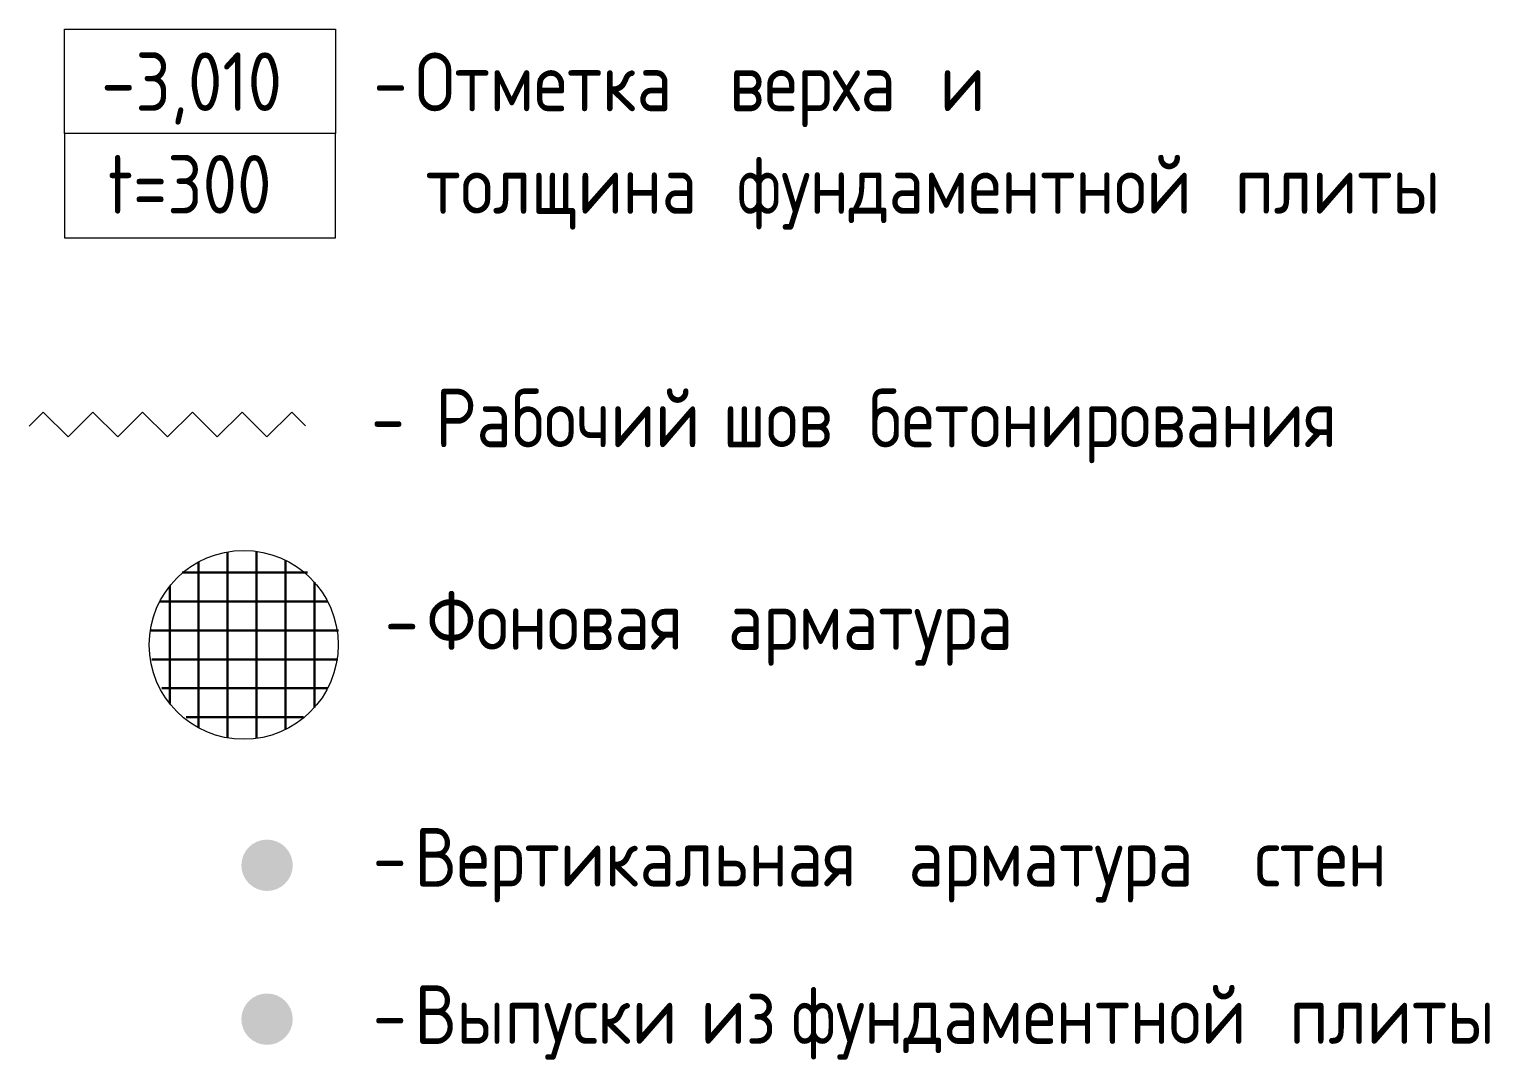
# Model space of a CAD drawing. Header units: millimetres. Extents: x 1059 to 21651, y -4238 to 7265.
# Drawn here: x 21027 to 21651, y 388 to 828 of the extents above; entities that cross this region are included whole.
import ezdxf

# ---------------------------------------------------------------- set-up
doc = ezdxf.new("R2010")
doc.units = ezdxf.units.MM
doc.layers.add('AA_Vinoska', color=7, linetype='Continuous', lineweight=9)
doc.styles.add('GOST Common_2', font='GOST_Common.ttf', dxfattribs={"width": 0.9, "height": 25})
doc.styles.add('ISOCPEUR_5', font='isocpeur.TTF', dxfattribs={"width": 0.85, "height": 25})

# ---------------------------------------------------------------- blocks, each defined once
blk = doc.blocks.new('076_Отм верха и толщина плиты _ТиповАннот_ - 076_Отм верха и толщина плиты _ТиповАннот_-3928939-УО_Арм')
at = {"layer": 'AA_Vinoska'}
for p, q in [((688.19, 783.69), (688.19, 828.22)), ((688.19, 828.22), (803.81, 828.22)), ((803.81, 828.22), (803.81, 783.69)), ((688.19, 783.69), (688.19, 739.16)), ((803.81, 783.69), (688.19, 783.69)), ((803.81, 739.16), (803.81, 783.69)), ((688.19, 739.16), (803.81, 739.16))]:
    blk.add_line(p, q, dxfattribs=at)
blk = doc.blocks.new('076_Примечание фоновая арматура _ТиповАннот_ - По X и Y-3929690-УО_Арм')
at = {"layer": 'AA_Vinoska', "lineweight": 30}
for p, q in [((757.83, 605.12), (757.83, 525.65)), ((770.18, 605.33), (770.18, 525.44)), ((745.47, 600.83), (745.47, 529.94)), ((782.54, 601.55), (782.54, 529.22)), ((738.46, 596.27), (791.9, 596.27)), ((794.9, 592.11), (794.9, 538.66)), ((733.12, 590.46), (733.12, 540.31)), ((729.02, 583.92), (800.63, 583.92)), ((725.23, 571.56), (805.13, 571.56)), ((725.44, 559.21), (804.91, 559.21)), ((729.73, 546.85), (800.63, 546.85)), ((740.1, 534.5), (790.25, 534.5))]:
    blk.add_line(p, q, dxfattribs=at)
at = {"layer": 'AA_Vinoska'}
blk.add_circle((764.7, 565.39), 40.32, dxfattribs=at)
blk = doc.blocks.new('076_Примечание шов бетонирования - 076_Примечание шов бетонирования-1623416-УО_Арм')
at = {"layer": 'AA_Vinoska'}
for p, q in [((673.19, 658.81), (679.15, 664.76)), ((689.75, 654.16), (679.15, 664.76)), ((689.75, 654.16), (700.36, 664.76)), ((710.97, 654.16), (700.36, 664.76)), ((710.97, 654.16), (721.57, 664.76)), ((732.18, 654.16), (721.57, 664.76)), ((732.18, 654.16), (742.79, 664.76)), ((753.39, 654.16), (742.79, 664.76)), ((753.39, 654.16), (764, 664.76)), ((774.61, 654.16), (764, 664.76)), ((774.61, 654.16), (785.21, 664.76)), ((791.09, 658.89), (785.21, 664.76))]:
    blk.add_line(p, q, dxfattribs=at)
blk = doc.blocks.new('076_Примечание для выпусков _ТиповАннот_ - 076_Примечание для выпусков _ТиповАннот_-3929192-УО_Арм')
at = {"layer": 'AA_Vinoska'}
h = blk.add_hatch(color=256, dxfattribs=at)
edge = h.paths.add_edge_path()
edge.add_arc((774.66, 471.3), 10.96, 0, 180)
edge.add_arc((774.66, 471.3), 10.96, 180, 360)
h = blk.add_hatch(color=256, dxfattribs=at)
edge = h.paths.add_edge_path()
edge.add_arc((774.66, 405.61), 10.96, 0, 180)
edge.add_arc((774.66, 405.61), 10.96, 180, 360)

msp = doc.modelspace()

# ---------------------------------------------------------------- block references
at = {"layer": 'AA_Vinoska'}
for name in ['076_Отм верха и толщина плиты _ТиповАннот_ - 076_Отм верха и толщина плиты _ТиповАннот_-3928939-УО_Арм', '076_Примечание шов бетонирования - 076_Примечание шов бетонирования-1623416-УО_Арм', '076_Примечание фоновая арматура _ТиповАннот_ - По X и Y-3929690-УО_Арм', '076_Примечание для выпусков _ТиповАннот_ - 076_Примечание для выпусков _ТиповАннот_-3929192-УО_Арм']:
    msp.add_blockref(name, (20354.2353, 0), dxfattribs=at)

# ---------------------------------------------------------------- texts
at = {"layer": 'AA_Vinoska', "char_height": 25, "attachment_point": 1}
for s, insert, width, style in [('-3,010', (21058.1108, 818.3053), 101.012625, 'GOST Common_2'), ('Отметка', (21192.1348, 818.1867), 152.961975, 'GOST Common_2'), ('\\fGOST Common|b0|i0|c204|p34|;\\W.9; ', (21318.3411, 818.1867), 9.379744, 'GOST Common_2'), ('\\fGOST Common|b0|i0|c204|p34|;\\W.9; ', (21408.2332, 818.1867), 9.379744, 'GOST Common_2'), ('верха', (21326.0801, 818.1867), 99.569587, 'GOST Common_2'), ('\\fGOST Common|b0|i0|c204|p34|;\\W.9;и', (21415.9723, 818.1867), 19.481006, 'GOST Common_2'), (' - ', (21160.5832, 818.1867), 38.240494, 'GOST Common_2'), ('t=300', (21060.8108, 774.4997), 94.518956, 'GOST Common_2'), ('\\fGOST Common|b0|i0|c204|p34|;\\W.9; ', (21321.5277, 774.4367), 9.379744, 'GOST Common_2'), ('фундаментной', (21329.2668, 774.4367), 248.20245, 'GOST Common_2'), ('\\fGOST Common|b0|i0|c204|p34|;\\W.9; ', (21534.0543, 774.4367), 9.379744, 'GOST Common_2'), ('толщина', (21196.5121, 774.4367), 151.518937, 'GOST Common_2'), ('плиты', (21541.7933, 774.4367), 104.620219, 'GOST Common_2'), ('Рабочий', (21200.7638, 674.7195), 132.879703, 'ISOCPEUR_5'), ('\\fISOCPEUR|b0|i0|c204|p34|;\\W.85; ', (21310.4005, 674.7195), 15.672991, 'ISOCPEUR_5'), ('\\fISOCPEUR|b0|i0|c204|p34|;\\W.85; ', (21372.8091, 674.7195), 15.672991, 'ISOCPEUR_5'), ('бетонирования', (21385.7406, 674.7195), 245.997809, 'ISOCPEUR_5'), ('шов', (21323.332, 674.7195), 59.966225, 'ISOCPEUR_5'), (' - ', (21159.7203, 674.7195), 49.744709, 'ISOCPEUR_5'), ('Фоновая', (21196.9419, 588.2712), 146.468306, 'GOST Common_2'), ('\\fGOST Common|b0|i0|c204|p34|;\\W.9; ', (21317.7904, 588.2712), 9.379744, 'GOST Common_2'), ('арматура', (21325.5294, 588.2712), 169.556906, 'GOST Common_2'), (' - ', (21165.3904, 588.2712), 38.240494, 'GOST Common_2'), ('Вертикальная', (21191.8263, 487.2131), 246.037894, 'GOST Common_2'), ('\\fGOST Common|b0|i0|c204|p34|;\\W.9; ', (21394.8279, 487.2131), 9.379744, 'GOST Common_2'), ('\\fGOST Common|b0|i0|c204|p34|;\\W.9; ', (21542.4654, 487.2131), 9.379744, 'GOST Common_2'), ('стен', (21550.2044, 487.2131), 80.088581, 'GOST Common_2'), ('арматура', (21402.5669, 487.2131), 169.556906, 'GOST Common_2'), (' - ', (21160.2747, 487.2131), 38.240494, 'GOST Common_2'), ('Выпуски', (21191.8263, 420.0651), 138.5316, 'GOST Common_2'), ('\\fGOST Common|b0|i0|c204|p34|;\\W.9; ', (21306.1263, 420.0651), 9.379744, 'GOST Common_2'), ('\\fGOST Common|b0|i0|c204|p34|;\\W.9; ', (21344.8216, 420.0651), 9.379744, 'GOST Common_2'), ('фундаментной', (21352.5607, 420.0651), 248.20245, 'GOST Common_2'), ('\\fGOST Common|b0|i0|c204|p34|;\\W.9; ', (21557.3482, 420.0651), 9.379744, 'GOST Common_2'), ('из', (21313.8654, 420.0651), 37.518975, 'GOST Common_2'), ('плиты', (21565.0872, 420.0651), 104.620219, 'GOST Common_2'), (' - ', (21160.2747, 420.0651), 38.240494, 'GOST Common_2')]:
    msp.add_mtext(s, dxfattribs=dict(at, insert=insert, width=width, style=style))

doc.saveas('drawing.dxf')
